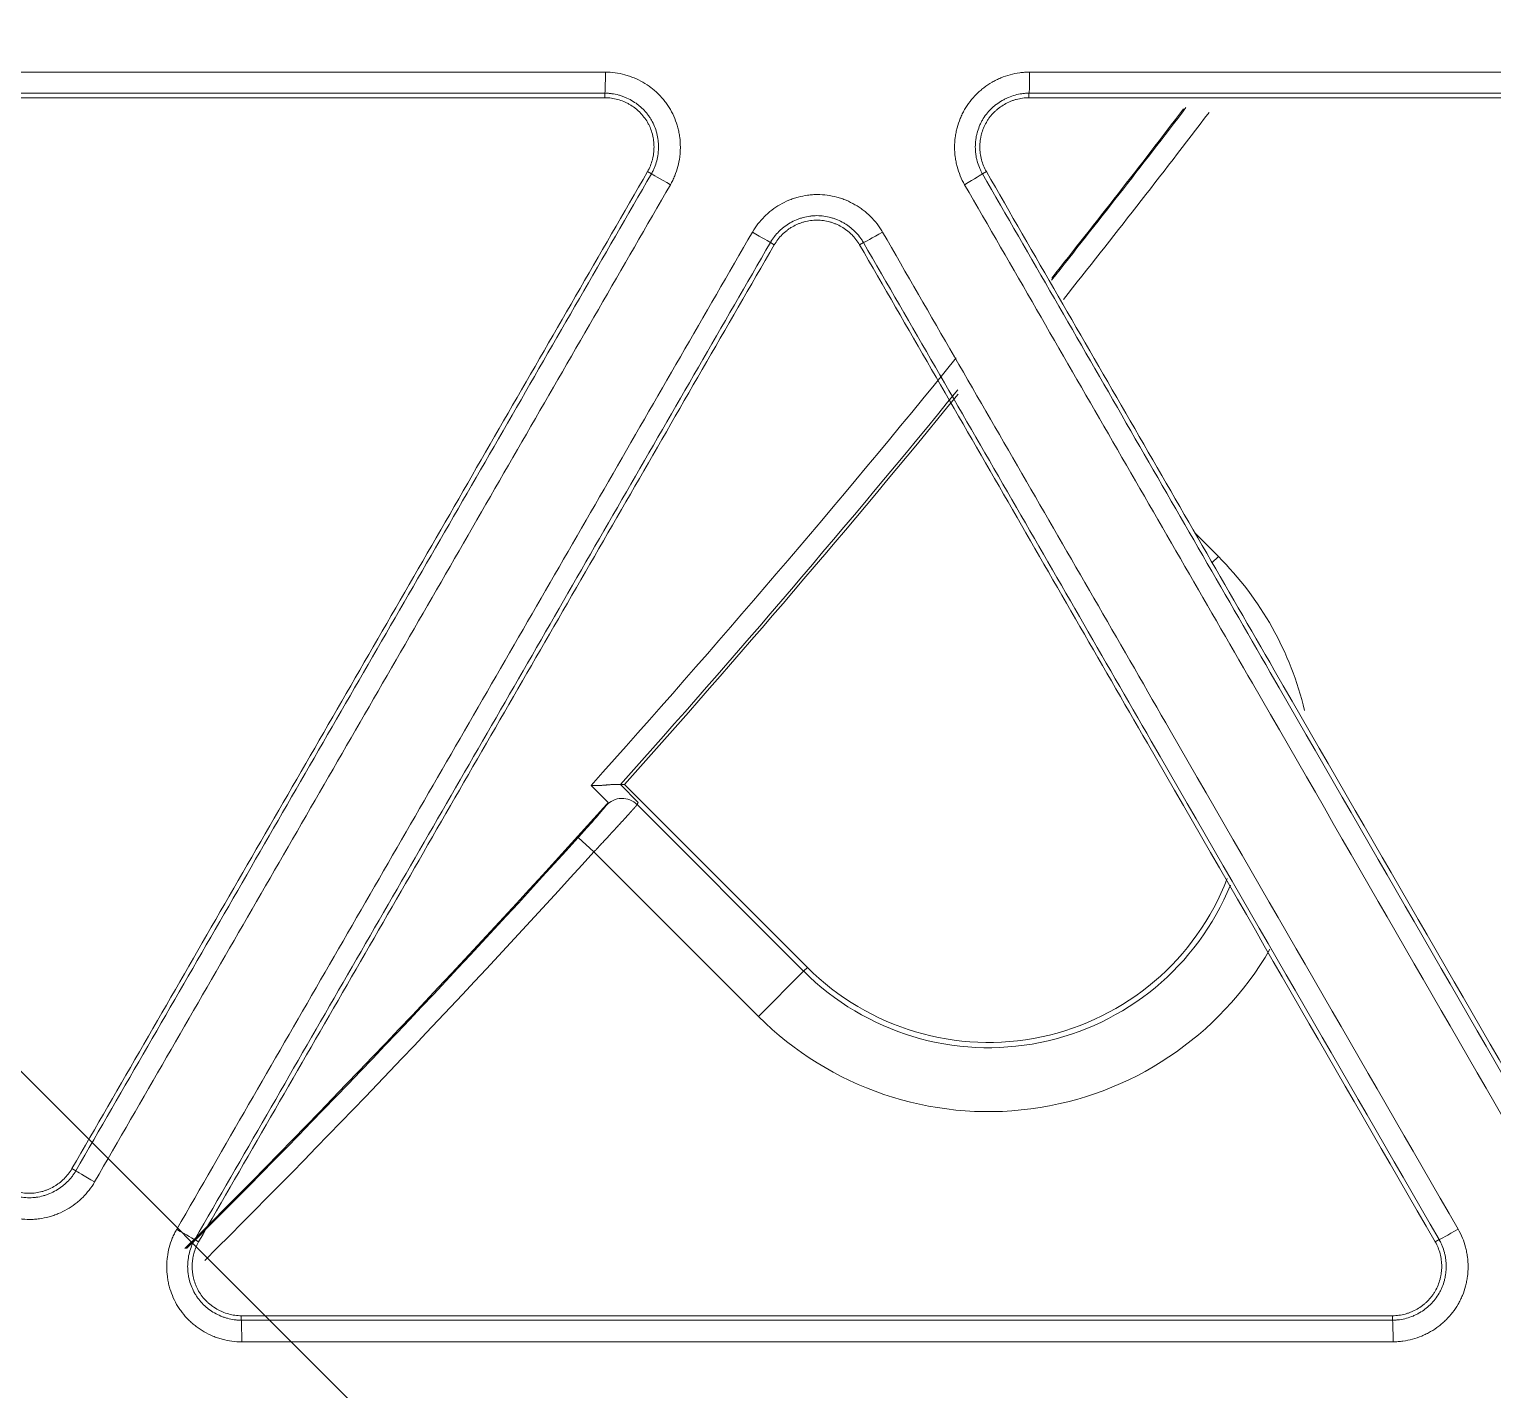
# Model space of a CAD drawing. Header units: inches. Extents: x 405346 to 489838, y -25612 to 14934.
# Drawn here: x 467419.25 to 467451.76, y 4139.56 to 4169.78 of the extents above; entities that cross this region are included whole.
import ezdxf

# ---------------------------------------------------------------- set-up
doc = ezdxf.new("R2010")
doc.units = ezdxf.units.IN
doc.header["$LTSCALE"] = 200
doc.header["$MEASUREMENT"] = 0
doc.linetypes.add('DH-HID2', pattern=[1.2, 0.8, -0.4])
doc.layers.add('FU-FURM', color=251, linetype='DH-HID2')
doc.layers.add('SS-EQ', color=2, linetype='Continuous', lineweight=20)

# ---------------------------------------------------------------- blocks, each defined once
blk = doc.blocks.new('FLLLL')
at = {"layer": 'FU-FURM'}
blk.add_arc((467631.305, 3335.773), 213.601, 91.35671, 179.233, dxfattribs=at)
blk = doc.blocks.new('4way무풍')
at = {"layer": 'SS-EQ'}
for p, q in [((339.635, -339.635), (-339.635, 339.635)), ((187.771, -153.166), (187.771, -153.066)), ((197.193, -153.066), (197.193, -153.166)), ((188.805, -154.857), (188.719, -154.808)), ((196.246, -154.808), (196.159, -154.858)), ((191.535, -156.433), (191.448, -156.383)), ((193.516, -156.384), (193.43, -156.433)), ((201.4, -163.358), (200.884, -162.842)), ((201.4, -163.358), (201.258, -163.499)), ((187.464, -168.442), (187.848, -168.826)), ((188.51, -168.819), (188.115, -168.424)), ((192.271, -172.487), (188.206, -168.422)), ((192.187, -172.57), (188.487, -168.87)), ((187.178, -169.601), (187.529, -169.919)), ((187.529, -169.919), (191.184, -173.574)), ((191.184, -173.574), (192.187, -172.57)), ((192.271, -172.487), (192.187, -172.57)), ((175.932, -176.956), (176.018, -177.006)), ((178.66, -178.532), (178.747, -178.582)), ((206.217, -178.582), (206.304, -178.532)), ((179.695, -180.223), (179.695, -180.323)), ((205.27, -180.323), (205.27, -180.223))]:
    blk.add_line(p, q, dxfattribs=at)
for centre, radius, start, end in [((0, 0), 252.587, 321.50602, 322.60822), ((0, 0), 252.562, 321.5147, 322.59529), ((0, 0), 253.06, 321.46768, 322.66004), ((0, 0), 252.022, 318.05939, 320.8989), ((0, 0), 252.496, 318.16119, 320.77988), ((0, 0), 252.562, 318.17533, 320.76334), ((196.292, -168.466), 7.224, 13.5253, 45), ((0, 0), 252.562, 314.95363, 318.0416), ((0, 0), 252.587, 314.95899, 317.82043), ((0, 0), 253.06, 314.98219, 317.82043), ((196.292, -168.466), 5.804, 225, 337.8319), ((196.292, -168.466), 5.686, 225, 338.9175), ((196.292, -168.466), 7.224, 225, 329.9456)]:
    blk.add_arc(centre, radius, start, end, dxfattribs=at)
for centre, major_axis, ratio, start_param, end_param in [((187.771, -152.593), (0, 0.474), 0.025929, 3.176511, 4.701904), ((197.193, -152.593), (0, -0.474), 0.028425, 0.034921, 1.561433), ((189.215, -155.094), (-0.41, 0.237), 0.003631, 4.684625, 6.248278), ((195.748, -155.094), (0.41, 0.237), 0.022338, 4.731535, 6.24827), ((191.037, -156.146), (0.41, -0.237), 0.004004, 0.034907, 1.542767), ((193.926, -156.146), (-0.41, -0.237), 0.02231, 0.034915, 1.589248), ((188.153, -169.205), (-0.433, 0.192), 0.998425, 4.344057, 5.966832), ((176.428, -177.243), (-0.41, 0.237), 0.006959, 0.034907, 1.595628), ((178.25, -178.295), (-0.41, 0.237), 0.006777, 1.59582, 3.106685), ((206.713, -178.295), (-0.41, -0.237), 0.024348, 0.034917, 1.587347), ((179.695, -180.796), (0, -0.474), 0.018198, 1.552058, 3.106487), ((205.269, -180.796), (0, -0.474), 0.025404, 1.556945, 3.106526)]:
    blk.add_ellipse(centre, major_axis=major_axis, ratio=ratio, start_param=start_param, end_param=end_param, dxfattribs=at)
for points, knots in [([(346.359, 0), (346.359, -27.812), (346.359, -55.624), (346.359, -97.341), (346.359, -111.247), (346.359, -139.059), (346.359, -152.965), (346.359, -180.777), (346.359, -194.683), (346.359, -222.494), (346.359, -236.4), (346.359, -257.259), (346.358, -264.212), (346.359, -272.903), (346.359, -274.641), (346.359, -277.249), (346.359, -278.118), (346.358, -279.856), (346.358, -280.725), (346.358, -282.029), (346.358, -282.463), (346.358, -283.333), (346.359, -283.767), (346.359, -284.419), (346.359, -284.636), (346.359, -285.071), (346.358, -285.288), (346.355, -285.723), (346.353, -285.94), (346.346, -286.374), (346.341, -286.592), (346.322, -287.243), (346.305, -287.678), (346.262, -288.546), (346.236, -288.98), (346.174, -289.849), (346.138, -290.283), (346.078, -290.934), (346.057, -291.151), (346.012, -291.585), (345.894, -292.666), (345.748, -293.741), (345.479, -295.45), (345.327, -296.299), (344.817, -298.834), (344.407, -300.505), (343.687, -302.982), (343.172, -304.624), (342.294, -307.059), (341.638, -308.663), (341.119, -309.858), (340.941, -310.256), (340.714, -310.751), (340.668, -310.85), (340.576, -311.047), (340.437, -311.343), (339.919, -312.422), (339.029, -314.158), (338.177, -315.66), (336.854, -317.881), (335.912, -319.32), (334.41, -321.418), (333.379, -322.796), (331.741, -324.801), (330.589, -326.095), (329.702, -327.051), (329.403, -327.366), (329.024, -327.758), (328.947, -327.836), (328.795, -327.992), (328.566, -328.224), (327.719, -329.07), (326.303, -330.412), (324.35, -332.111), (322.332, -333.722), (320.944, -334.738), (319.535, -335.724), (318.819, -336.202), (317.367, -337.13), (315.893, -338.028), (314.376, -338.866), (313.222, -339.473), (312.835, -339.671), (312.249, -339.963), (312.054, -340.059), (311.662, -340.249), (309.896, -341.094), (308.103, -341.848), (305.68, -342.75), (304.055, -343.316), (302.408, -343.813), (299.923, -344.506), (298.245, -344.898), (295.697, -345.382), (294.842, -345.525), (293.766, -345.682), (293.551, -345.712), (293.12, -345.771), (292.903, -345.799), (292.254, -345.88), (291.821, -345.929), (290.523, -346.062), (289.657, -346.132), (288.357, -346.21), (287.924, -346.232), (287.057, -346.265), (286.624, -346.277), (285.974, -346.288), (285.757, -346.291), (285.323, -346.293), (285.107, -346.294), (284.673, -346.294), (284.456, -346.294), (284.023, -346.294), (283.806, -346.293), (283.156, -346.293), (282.722, -346.293), (281.855, -346.293), (281.421, -346.293), (280.121, -346.293), (279.253, -346.294), (277.519, -346.294), (276.652, -346.294), (274.051, -346.294), (272.316, -346.294), (267.113, -346.294), (263.645, -346.293), (256.708, -346.293), (253.239, -346.294), (242.833, -346.294), (235.896, -346.294), (222.022, -346.294), (215.084, -346.294), (194.273, -346.294), (180.399, -346.294), (152.65, -346.294), (138.775, -346.294), (111.027, -346.294), (97.152, -346.294), (69.404, -346.294), (55.529, -346.294), (34.718, -346.294), (27.78, -346.294), (13.906, -346.294), (6.969, -346.294), (0.032, -346.294)], [0, 0, 0, 0, 0.125, 0.125, 0.1875, 0.1875, 0.25, 0.25, 0.3125, 0.3125, 0.375, 0.375, 0.40625, 0.40625, 0.414063, 0.414063, 0.417969, 0.417969, 0.421875, 0.421875, 0.423828, 0.423828, 0.425781, 0.425781, 0.426758, 0.426758, 0.427734, 0.427734, 0.428711, 0.428711, 0.429688, 0.429688, 0.431641, 0.431641, 0.433594, 0.433594, 0.435547, 0.435547, 0.436523, 0.436523, 0.4375, 0.441406, 0.441406, 0.445313, 0.445313, 0.453125, 0.453125, 0.457031, 0.460938, 0.464844, 0.464844, 0.466797, 0.466797, 0.467285, 0.467285, 0.467773, 0.46875, 0.472656, 0.476563, 0.476563, 0.484375, 0.484375, 0.488281, 0.492188, 0.496094, 0.496094, 0.498047, 0.498047, 0.498535, 0.498535, 0.499023, 0.5, 0.503906, 0.507813, 0.511719, 0.515625, 0.515625, 0.519531, 0.519531, 0.523438, 0.527344, 0.527344, 0.529297, 0.529297, 0.530273, 0.530273, 0.53125, 0.539063, 0.539063, 0.542969, 0.546875, 0.546875, 0.554688, 0.554688, 0.558594, 0.558594, 0.55957, 0.55957, 0.560547, 0.560547, 0.5625, 0.5625, 0.566406, 0.566406, 0.568359, 0.568359, 0.570313, 0.570313, 0.571289, 0.571289, 0.572266, 0.572266, 0.573242, 0.573242, 0.574219, 0.574219, 0.576172, 0.576172, 0.578125, 0.578125, 0.582031, 0.582031, 0.585938, 0.585938, 0.59375, 0.59375, 0.609375, 0.609375, 0.625, 0.625, 0.65625, 0.65625, 0.6875, 0.6875, 0.75, 0.75, 0.8125, 0.8125, 0.875, 0.875, 0.9375, 0.9375, 0.96875, 0.96875, 1, 1, 1, 1]), ([(0.032, -345.099), (6.961, -345.099), (13.891, -345.099), (27.75, -345.099), (34.679, -345.099), (55.467, -345.099), (69.326, -345.098), (97.044, -345.098), (110.903, -345.097), (138.621, -345.096), (152.48, -345.096), (180.197, -345.094), (194.056, -345.092), (214.845, -345.09), (221.774, -345.089), (235.633, -345.086), (242.562, -345.085), (256.421, -345.082), (263.351, -345.081), (272.013, -345.079), (273.745, -345.079), (276.343, -345.079), (277.21, -345.078), (278.942, -345.078), (279.808, -345.077), (281.107, -345.076), (281.541, -345.076), (282.407, -345.076), (282.84, -345.076), (283.706, -345.076), (284.139, -345.076), (284.789, -345.074), (285.005, -345.074), (285.438, -345.071), (285.655, -345.069), (286.304, -345.06), (286.737, -345.049), (287.602, -345.017), (288.034, -344.997), (289.33, -344.922), (290.194, -344.853), (291.488, -344.722), (291.92, -344.673), (292.566, -344.593), (292.782, -344.566), (293.212, -344.508), (294.286, -344.358), (295.351, -344.18), (297.891, -343.699), (299.563, -343.307), (302.039, -342.615), (303.679, -342.118), (305.297, -341.551), (307.709, -340.648), (309.296, -339.976), (311.056, -339.138), (311.349, -338.996), (311.641, -338.853), (311.836, -338.756), (311.933, -338.707), (312.418, -338.464), (312.803, -338.265), (313.951, -337.656), (314.704, -337.236), (316.19, -336.364), (316.921, -335.913), (318.363, -334.982), (319.073, -334.502), (320.472, -333.511), (321.849, -332.491), (323.849, -330.872), (325.784, -329.163), (327.03, -327.964), (327.795, -327.195), (327.947, -327.041), (328.25, -326.729), (328.401, -326.573), (328.849, -326.102), (329.145, -325.785), (330.019, -324.826), (331.153, -323.527), (332.763, -321.515), (333.776, -320.132), (334.759, -318.728), (335.235, -318.016), (336.157, -316.57), (336.603, -315.837), (337.465, -314.35), (338.296, -312.842), (339.065, -311.291), (339.481, -310.406), (339.527, -310.308), (339.618, -310.111), (339.754, -309.815), (340.065, -309.123), (340.322, -308.527), (340.821, -307.331), (341.451, -305.727), (342.288, -303.291), (342.776, -301.648), (343.454, -299.169), (343.836, -297.496), (344.302, -294.959), (344.439, -294.108), (344.619, -292.825), (344.702, -292.181), (344.786, -291.427), (344.82, -291.104), (344.842, -290.888), (344.853, -290.779), (344.946, -289.807), (345.01, -288.942), (345.078, -287.644), (345.096, -287.212), (345.116, -286.563), (345.122, -286.347), (345.13, -285.914), (345.133, -285.698), (345.138, -285.266), (345.139, -285.049), (345.14, -284.617), (345.14, -284.4), (345.141, -283.752), (345.141, -283.319), (345.141, -282.67), (345.141, -282.454), (345.141, -282.021), (345.141, -281.805), (345.142, -281.156), (345.142, -280.724), (345.143, -279.426), (345.143, -278.561), (345.144, -276.831), (345.144, -275.966), (345.145, -273.37), (345.145, -271.64), (345.146, -262.989), (345.148, -256.069), (345.152, -235.306), (345.154, -221.465), (345.157, -193.782), (345.159, -179.94), (345.161, -152.257), (345.161, -138.416), (345.162, -110.732), (345.163, -69.208), (345.164, -27.683), (345.164, 0)], [0, 0, 0, 0, 0.03125, 0.03125, 0.0625, 0.0625, 0.125, 0.125, 0.1875, 0.1875, 0.25, 0.25, 0.3125, 0.3125, 0.34375, 0.34375, 0.375, 0.375, 0.40625, 0.40625, 0.414063, 0.414063, 0.417969, 0.417969, 0.421875, 0.421875, 0.423828, 0.423828, 0.425781, 0.425781, 0.427734, 0.427734, 0.428711, 0.428711, 0.429688, 0.429688, 0.431641, 0.431641, 0.433594, 0.433594, 0.4375, 0.4375, 0.439453, 0.439453, 0.44043, 0.44043, 0.441406, 0.445313, 0.445313, 0.453125, 0.453125, 0.457031, 0.460938, 0.460938, 0.46875, 0.46875, 0.469727, 0.470215, 0.470215, 0.470703, 0.470703, 0.472656, 0.472656, 0.476563, 0.476563, 0.480469, 0.480469, 0.484375, 0.484375, 0.488281, 0.492188, 0.496094, 0.5, 0.5, 0.500977, 0.500977, 0.501953, 0.501953, 0.503906, 0.503906, 0.507813, 0.511719, 0.515625, 0.515625, 0.519531, 0.519531, 0.523438, 0.523438, 0.527344, 0.53125, 0.53125, 0.531738, 0.531738, 0.532227, 0.533203, 0.535156, 0.535156, 0.539063, 0.542969, 0.546875, 0.546875, 0.554688, 0.554688, 0.558594, 0.558594, 0.560547, 0.561523, 0.562012, 0.562012, 0.5625, 0.5625, 0.566406, 0.566406, 0.568359, 0.568359, 0.569336, 0.569336, 0.570313, 0.570313, 0.571289, 0.571289, 0.572266, 0.572266, 0.574219, 0.574219, 0.575195, 0.575195, 0.576172, 0.576172, 0.578125, 0.578125, 0.582031, 0.582031, 0.585938, 0.585938, 0.59375, 0.59375, 0.625, 0.625, 0.6875, 0.6875, 0.75, 0.75, 0.8125, 0.8125, 0.875, 1, 1, 1, 1]), ([(162.205, -152.6), (166.468, -152.599), (170.732, -152.599), (177.126, -152.599), (179.258, -152.598), (182.455, -152.598), (183.52, -152.598), (185.652, -152.598), (186.717, -152.598), (187.783, -152.598)], [0, 0, 0, 0, 0.5, 0.5, 0.75, 0.75, 0.875, 0.875, 1, 1, 1, 1]), ([(187.783, -152.598), (187.856, -152.598), (187.929, -152.603), (188.073, -152.622), (188.143, -152.636), (188.249, -152.665), (188.283, -152.676), (188.335, -152.693), (188.353, -152.7), (188.387, -152.713), (188.404, -152.719), (188.488, -152.754), (188.618, -152.819), (188.739, -152.899), (188.811, -152.955), (188.826, -152.966), (188.854, -152.989), (188.896, -153.024), (188.936, -153.061), (189.013, -153.138), (189.061, -153.192), (189.128, -153.278), (189.149, -153.308), (189.19, -153.368), (189.209, -153.399), (189.264, -153.494), (189.328, -153.625), (189.374, -153.762), (189.397, -153.85), (189.401, -153.868), (189.41, -153.904), (189.413, -153.922), (189.424, -153.975), (189.43, -154.011), (189.444, -154.119), (189.448, -154.192), (189.448, -154.301), (189.447, -154.355), (189.442, -154.41), (189.439, -154.446), (189.437, -154.464), (189.425, -154.555), (189.397, -154.698), (189.352, -154.835), (189.31, -154.936), (189.295, -154.969), (189.263, -155.035), (189.246, -155.068), (189.227, -155.099)], [0, 0, 0, 0, 0.0625, 0.0625, 0.125, 0.125, 0.15625, 0.15625, 0.171875, 0.171875, 0.1875, 0.1875, 0.25, 0.3125, 0.3125, 0.328125, 0.328125, 0.34375, 0.375, 0.375, 0.4375, 0.4375, 0.46875, 0.46875, 0.5, 0.5, 0.5625, 0.625, 0.625, 0.640625, 0.640625, 0.65625, 0.65625, 0.6875, 0.6875, 0.75, 0.75, 0.78125, 0.796875, 0.796875, 0.8125, 0.8125, 0.875, 0.9375, 0.9375, 0.96875, 0.96875, 1, 1, 1, 1]), ([(195.762, -155.099), (195.725, -155.035), (195.693, -154.97), (195.638, -154.836), (195.615, -154.767), (195.587, -154.662), (195.579, -154.627), (195.568, -154.573), (195.565, -154.555), (195.559, -154.518), (195.557, -154.5), (195.545, -154.41), (195.536, -154.265), (195.545, -154.12), (195.557, -154.03), (195.559, -154.012), (195.565, -153.975), (195.568, -153.957), (195.579, -153.904), (195.587, -153.868), (195.615, -153.763), (195.638, -153.695), (195.679, -153.594), (195.694, -153.561), (195.726, -153.495), (195.743, -153.463), (195.798, -153.368), (195.879, -153.248), (195.975, -153.139), (196.04, -153.075), (196.053, -153.062), (196.08, -153.037), (196.093, -153.025), (196.135, -152.989), (196.163, -152.966), (196.25, -152.9), (196.31, -152.86), (196.404, -152.805), (196.452, -152.779), (196.502, -152.756), (196.535, -152.741), (196.552, -152.733), (196.636, -152.698), (196.773, -152.651), (196.915, -152.622), (197.023, -152.607), (197.06, -152.603), (197.133, -152.598), (197.169, -152.597), (197.206, -152.597)], [0, 0, 0, 0, 0.0625, 0.0625, 0.125, 0.125, 0.15625, 0.15625, 0.171875, 0.171875, 0.1875, 0.1875, 0.25, 0.3125, 0.3125, 0.328125, 0.328125, 0.34375, 0.34375, 0.375, 0.375, 0.4375, 0.4375, 0.46875, 0.46875, 0.5, 0.5, 0.5625, 0.625, 0.625, 0.640625, 0.640625, 0.65625, 0.65625, 0.6875, 0.6875, 0.75, 0.75, 0.78125, 0.796875, 0.796875, 0.8125, 0.8125, 0.875, 0.9375, 0.9375, 0.96875, 0.96875, 1, 1, 1, 1]), ([(197.206, -152.597), (201.47, -152.597), (205.733, -152.597), (214.259, -152.596), (218.522, -152.596), (222.784, -152.596)], [0, 0, 0, 0, 0.5, 0.5, 1, 1, 1, 1]), ([(187.771, -153.066), (183.509, -153.066), (179.247, -153.066), (170.722, -153.066), (166.459, -153.066), (162.196, -153.066)], [0, 0, 0, 0, 0.5, 0.5, 1, 1, 1, 1]), ([(188.805, -154.857), (188.807, -154.855), (188.808, -154.852), (188.812, -154.846), (188.816, -154.837), (188.821, -154.829), (188.83, -154.811), (188.836, -154.8), (188.854, -154.764), (188.864, -154.74), (188.894, -154.668), (188.926, -154.57), (188.946, -154.468), (188.954, -154.403), (188.956, -154.39), (188.958, -154.364), (188.959, -154.351), (188.962, -154.311), (188.962, -154.285), (188.962, -154.208), (188.959, -154.156), (188.949, -154.079), (188.945, -154.053), (188.935, -154.001), (188.929, -153.976), (188.909, -153.9), (188.893, -153.851), (188.854, -153.755), (188.831, -153.708), (188.792, -153.64), (188.778, -153.618), (188.749, -153.575), (188.733, -153.554), (188.686, -153.492), (188.651, -153.453), (188.596, -153.399), (188.567, -153.372), (188.537, -153.347), (188.517, -153.331), (188.507, -153.322), (188.455, -153.283), (188.368, -153.225), (188.275, -153.179), (188.203, -153.149), (188.179, -153.14), (188.129, -153.123), (188.104, -153.115), (188.029, -153.094), (187.978, -153.084), (187.901, -153.073), (187.863, -153.069), (187.817, -153.067), (187.794, -153.066), (187.784, -153.066), (187.778, -153.066), (187.774, -153.066), (187.771, -153.066)], [0, 0, 0, 0, 0.003906, 0.003906, 0.007813, 0.015625, 0.015625, 0.03125, 0.03125, 0.0625, 0.0625, 0.125, 0.1875, 0.1875, 0.203125, 0.203125, 0.21875, 0.21875, 0.25, 0.25, 0.3125, 0.3125, 0.34375, 0.34375, 0.375, 0.375, 0.4375, 0.4375, 0.5, 0.5, 0.53125, 0.53125, 0.5625, 0.5625, 0.625, 0.625, 0.65625, 0.671875, 0.671875, 0.6875, 0.6875, 0.75, 0.8125, 0.8125, 0.84375, 0.84375, 0.875, 0.875, 0.9375, 0.9375, 0.96875, 0.984375, 0.992187, 0.996094, 0.996094, 1, 1, 1, 1]), ([(197.193, -153.066), (197.19, -153.066), (197.187, -153.066), (197.18, -153.066), (197.17, -153.066), (197.16, -153.067), (197.141, -153.067), (197.128, -153.068), (197.088, -153.071), (197.062, -153.073), (196.985, -153.084), (196.883, -153.105), (196.785, -153.139), (196.725, -153.164), (196.713, -153.169), (196.689, -153.18), (196.654, -153.197), (196.619, -153.216), (196.552, -153.255), (196.509, -153.283), (196.446, -153.331), (196.426, -153.347), (196.387, -153.381), (196.367, -153.399), (196.312, -153.454), (196.243, -153.532), (196.185, -153.618), (196.145, -153.686), (196.133, -153.709), (196.11, -153.756), (196.099, -153.78), (196.07, -153.852), (196.054, -153.901), (196.034, -153.977), (196.025, -154.015), (196.018, -154.053), (196.014, -154.079), (196.012, -154.092), (196.004, -154.157), (195.998, -154.261), (196.004, -154.364), (196.014, -154.442), (196.018, -154.468), (196.028, -154.52), (196.034, -154.545), (196.054, -154.62), (196.07, -154.67), (196.1, -154.742), (196.116, -154.777), (196.136, -154.818), (196.147, -154.838), (196.152, -154.846), (196.155, -154.852), (196.157, -154.855), (196.159, -154.858)], [0, 0, 0, 0, 0.003906, 0.003906, 0.007812, 0.015625, 0.015625, 0.03125, 0.03125, 0.0625, 0.0625, 0.125, 0.1875, 0.1875, 0.203125, 0.203125, 0.21875, 0.25, 0.25, 0.3125, 0.3125, 0.34375, 0.34375, 0.375, 0.375, 0.4375, 0.5, 0.5, 0.53125, 0.53125, 0.5625, 0.5625, 0.625, 0.625, 0.65625, 0.671875, 0.671875, 0.6875, 0.6875, 0.75, 0.8125, 0.8125, 0.84375, 0.84375, 0.875, 0.875, 0.9375, 0.9375, 0.96875, 0.984375, 0.992188, 0.996094, 0.996094, 1, 1, 1, 1]), ([(222.768, -153.066), (218.506, -153.066), (214.244, -153.066), (205.719, -153.066), (201.456, -153.066), (197.193, -153.066)], [0, 0, 0, 0, 0.5, 0.5, 1, 1, 1, 1]), ([(187.771, -153.166), (185.64, -153.166), (183.509, -153.166), (179.247, -153.166), (177.116, -153.166), (170.722, -153.166), (166.459, -153.166), (162.197, -153.166)], [0, 0, 0, 0, 0.25, 0.25, 0.5, 0.5, 1, 1, 1, 1]), ([(187.771, -153.166), (187.819, -153.166), (187.868, -153.17), (187.962, -153.183), (188.055, -153.202), (188.145, -153.233), (188.212, -153.261), (188.233, -153.271), (188.276, -153.292), (188.297, -153.303), (188.359, -153.339), (188.399, -153.365), (188.455, -153.408), (188.474, -153.423), (188.51, -153.455), (188.528, -153.471), (188.579, -153.522), (188.642, -153.593), (188.695, -153.672), (188.731, -153.734), (188.742, -153.755), (188.763, -153.798), (188.773, -153.82), (188.8, -153.886), (188.815, -153.931), (188.833, -154), (188.841, -154.035), (188.847, -154.07), (188.851, -154.094), (188.853, -154.106), (188.86, -154.166), (188.866, -154.261), (188.86, -154.356), (188.851, -154.427), (188.847, -154.45), (188.838, -154.498), (188.833, -154.521), (188.815, -154.59), (188.8, -154.635), (188.764, -154.723), (188.743, -154.766), (188.719, -154.808)], [0, 0, 0, 0, 0.0625, 0.0625, 0.125, 0.1875, 0.1875, 0.21875, 0.21875, 0.25, 0.25, 0.3125, 0.3125, 0.34375, 0.34375, 0.375, 0.375, 0.4375, 0.5, 0.5, 0.53125, 0.53125, 0.5625, 0.5625, 0.625, 0.625, 0.65625, 0.671875, 0.671875, 0.6875, 0.6875, 0.75, 0.8125, 0.8125, 0.84375, 0.84375, 0.875, 0.875, 0.9375, 0.9375, 1, 1, 1, 1]), ([(196.246, -154.808), (196.221, -154.766), (196.2, -154.723), (196.164, -154.634), (196.134, -154.544), (196.116, -154.451), (196.107, -154.379), (196.105, -154.355), (196.102, -154.308), (196.101, -154.284), (196.101, -154.212), (196.104, -154.165), (196.113, -154.094), (196.117, -154.071), (196.126, -154.023), (196.131, -154), (196.15, -153.931), (196.18, -153.84), (196.222, -153.755), (196.258, -153.693), (196.27, -153.672), (196.297, -153.632), (196.311, -153.613), (196.355, -153.557), (196.386, -153.521), (196.437, -153.471), (196.463, -153.447), (196.491, -153.424), (196.509, -153.409), (196.519, -153.401), (196.567, -153.365), (196.646, -153.312), (196.731, -153.27), (196.797, -153.242), (196.82, -153.234), (196.865, -153.218), (196.888, -153.211), (196.957, -153.192), (197.003, -153.182), (197.098, -153.17), (197.145, -153.166), (197.193, -153.166)], [0, 0, 0, 0, 0.0625, 0.0625, 0.125, 0.1875, 0.1875, 0.21875, 0.21875, 0.25, 0.25, 0.3125, 0.3125, 0.34375, 0.34375, 0.375, 0.375, 0.4375, 0.5, 0.5, 0.53125, 0.53125, 0.5625, 0.5625, 0.625, 0.625, 0.65625, 0.671875, 0.671875, 0.6875, 0.6875, 0.75, 0.8125, 0.8125, 0.84375, 0.84375, 0.875, 0.875, 0.9375, 0.9375, 1, 1, 1, 1]), ([(222.768, -153.166), (218.506, -153.166), (214.244, -153.166), (205.719, -153.166), (201.456, -153.166), (197.193, -153.166)], [0, 0, 0, 0, 0.5, 0.5, 1, 1, 1, 1]), ([(175.932, -176.956), (176.997, -175.111), (178.063, -173.265), (180.194, -169.573), (181.26, -167.728), (183.391, -164.036), (184.457, -162.191), (186.588, -158.499), (187.653, -156.654), (188.719, -154.808)], [0, 0, 0, 0, 0.25, 0.25, 0.5, 0.5, 0.75, 0.75, 1, 1, 1, 1]), ([(176.018, -177.006), (177.083, -175.16), (178.149, -173.315), (180.28, -169.623), (181.346, -167.777), (183.477, -164.086), (184.543, -162.24), (186.674, -158.549), (187.739, -156.703), (188.805, -154.857)], [0, 0, 0, 0, 0.25, 0.25, 0.5, 0.5, 0.75, 0.75, 1, 1, 1, 1]), ([(196.159, -154.858), (197.224, -156.704), (198.29, -158.549), (200.421, -162.241), (201.487, -164.087), (204.684, -169.624), (206.815, -173.315), (208.946, -177.006)], [0, 0, 0, 0, 0.25, 0.25, 0.5, 0.5, 1, 1, 1, 1]), ([(196.246, -154.808), (197.311, -156.654), (198.377, -158.499), (200.508, -162.191), (201.574, -164.036), (204.771, -169.574), (206.902, -173.265), (209.033, -176.956)], [0, 0, 0, 0, 0.25, 0.25, 0.5, 0.5, 1, 1, 1, 1]), ([(189.227, -155.099), (188.161, -156.945), (187.095, -158.791), (184.964, -162.483), (183.898, -164.329), (181.766, -168.021), (180.7, -169.867), (178.568, -173.559), (177.502, -175.405), (176.436, -177.251)], [0, 0, 0, 0, 0.25, 0.25, 0.5, 0.5, 0.75, 0.75, 1, 1, 1, 1]), ([(191.05, -156.151), (191.087, -156.088), (191.127, -156.027), (191.216, -155.913), (191.264, -155.859), (191.341, -155.782), (191.368, -155.757), (191.409, -155.721), (191.423, -155.709), (191.452, -155.686), (191.466, -155.675), (191.538, -155.619), (191.659, -155.539), (191.789, -155.474), (191.874, -155.439), (191.891, -155.432), (191.925, -155.419), (191.942, -155.413), (191.994, -155.396), (192.029, -155.385), (192.133, -155.356), (192.204, -155.342), (192.312, -155.327), (192.348, -155.324), (192.421, -155.319), (192.458, -155.317), (192.567, -155.317), (192.712, -155.327), (192.854, -155.356), (192.942, -155.38), (192.96, -155.385), (192.995, -155.396), (193.012, -155.401), (193.064, -155.419), (193.098, -155.432), (193.199, -155.474), (193.263, -155.506), (193.358, -155.561), (193.404, -155.589), (193.449, -155.62), (193.479, -155.642), (193.494, -155.653), (193.566, -155.708), (193.676, -155.803), (193.772, -155.912), (193.839, -155.998), (193.86, -156.027), (193.901, -156.088), (193.921, -156.119), (193.939, -156.151)], [0, 0, 0, 0, 0.0625, 0.0625, 0.125, 0.125, 0.15625, 0.15625, 0.171875, 0.171875, 0.1875, 0.1875, 0.25, 0.3125, 0.3125, 0.328125, 0.328125, 0.34375, 0.34375, 0.375, 0.375, 0.4375, 0.4375, 0.46875, 0.46875, 0.5, 0.5, 0.5625, 0.625, 0.625, 0.640625, 0.640625, 0.65625, 0.65625, 0.6875, 0.6875, 0.75, 0.75, 0.78125, 0.796875, 0.796875, 0.8125, 0.8125, 0.875, 0.9375, 0.9375, 0.96875, 0.96875, 1, 1, 1, 1]), ([(208.549, -177.248), (206.418, -173.557), (204.287, -169.865), (201.623, -165.251), (201.09, -164.328), (200.024, -162.482), (199.491, -161.559), (197.893, -158.791), (196.827, -156.945), (195.762, -155.099)], [0, 0, 0, 0, 0.5, 0.5, 0.625, 0.625, 0.75, 0.75, 1, 1, 1, 1]), ([(193.516, -156.384), (193.515, -156.381), (193.513, -156.378), (193.51, -156.372), (193.504, -156.364), (193.499, -156.355), (193.489, -156.339), (193.482, -156.328), (193.46, -156.295), (193.444, -156.274), (193.397, -156.212), (193.328, -156.135), (193.249, -156.067), (193.197, -156.027), (193.187, -156.019), (193.165, -156.004), (193.133, -155.982), (193.1, -155.961), (193.032, -155.922), (192.986, -155.899), (192.914, -155.869), (192.89, -155.86), (192.84, -155.843), (192.815, -155.835), (192.74, -155.814), (192.689, -155.804), (192.586, -155.79), (192.534, -155.786), (192.456, -155.786), (192.43, -155.787), (192.377, -155.791), (192.352, -155.793), (192.274, -155.804), (192.224, -155.814), (192.149, -155.835), (192.111, -155.846), (192.075, -155.86), (192.05, -155.869), (192.038, -155.874), (191.977, -155.899), (191.884, -155.945), (191.798, -156.003), (191.736, -156.05), (191.715, -156.067), (191.676, -156.101), (191.656, -156.119), (191.601, -156.174), (191.567, -156.212), (191.519, -156.274), (191.496, -156.305), (191.471, -156.344), (191.459, -156.363), (191.454, -156.372), (191.451, -156.377), (191.449, -156.38), (191.448, -156.383)], [0, 0, 0, 0, 0.003906, 0.003906, 0.007813, 0.015625, 0.015625, 0.03125, 0.03125, 0.0625, 0.0625, 0.125, 0.1875, 0.1875, 0.203125, 0.203125, 0.21875, 0.25, 0.25, 0.3125, 0.3125, 0.34375, 0.34375, 0.375, 0.375, 0.4375, 0.4375, 0.5, 0.5, 0.53125, 0.53125, 0.5625, 0.5625, 0.625, 0.625, 0.65625, 0.671875, 0.671875, 0.6875, 0.6875, 0.75, 0.8125, 0.8125, 0.84375, 0.84375, 0.875, 0.875, 0.9375, 0.9375, 0.96875, 0.984375, 0.992188, 0.996094, 0.996094, 1, 1, 1, 1]), ([(191.535, -156.433), (191.559, -156.392), (191.586, -156.352), (191.644, -156.276), (191.707, -156.205), (191.779, -156.143), (191.827, -156.106), (191.837, -156.099), (191.856, -156.085), (191.886, -156.065), (191.916, -156.046), (191.978, -156.01), (192.021, -155.989), (192.087, -155.962), (192.109, -155.953), (192.154, -155.938), (192.177, -155.931), (192.246, -155.912), (192.34, -155.893), (192.435, -155.886), (192.506, -155.886), (192.531, -155.887), (192.578, -155.89), (192.602, -155.893), (192.673, -155.903), (192.719, -155.912), (192.788, -155.931), (192.822, -155.941), (192.856, -155.954), (192.878, -155.962), (192.889, -155.967), (192.945, -155.99), (193.03, -156.032), (193.109, -156.085), (193.166, -156.128), (193.185, -156.144), (193.221, -156.175), (193.239, -156.191), (193.29, -156.242), (193.321, -156.277), (193.379, -156.352), (193.406, -156.392), (193.43, -156.433)], [0, 0, 0, 0, 0.0625, 0.0625, 0.125, 0.1875, 0.1875, 0.203125, 0.203125, 0.21875, 0.25, 0.25, 0.3125, 0.3125, 0.34375, 0.34375, 0.375, 0.375, 0.4375, 0.5, 0.5, 0.53125, 0.53125, 0.5625, 0.5625, 0.625, 0.625, 0.65625, 0.671875, 0.671875, 0.6875, 0.6875, 0.75, 0.8125, 0.8125, 0.84375, 0.84375, 0.875, 0.875, 0.9375, 0.9375, 1, 1, 1, 1]), ([(178.259, -178.303), (179.325, -176.457), (180.391, -174.611), (182.522, -170.919), (183.588, -169.073), (185.72, -165.381), (186.786, -163.535), (188.918, -159.843), (189.984, -157.997), (191.05, -156.151)], [0, 0, 0, 0, 0.25, 0.25, 0.5, 0.5, 0.75, 0.75, 1, 1, 1, 1]), ([(193.939, -156.151), (195.005, -157.997), (196.07, -159.843), (198.201, -163.535), (199.267, -165.38), (202.464, -170.918), (204.595, -174.609), (206.726, -178.301)], [0, 0, 0, 0, 0.25, 0.25, 0.5, 0.5, 1, 1, 1, 1]), ([(191.448, -156.383), (190.382, -158.229), (189.316, -160.075), (187.185, -163.766), (186.12, -165.612), (183.988, -169.303), (182.923, -171.149), (180.791, -174.84), (179.726, -176.686), (178.66, -178.532)], [0, 0, 0, 0, 0.25, 0.25, 0.5, 0.5, 0.75, 0.75, 1, 1, 1, 1]), ([(191.535, -156.433), (190.469, -158.279), (189.403, -160.125), (187.272, -163.816), (186.206, -165.662), (184.075, -169.353), (183.01, -171.199), (180.878, -174.89), (179.813, -176.736), (178.747, -178.582)], [0, 0, 0, 0, 0.25, 0.25, 0.5, 0.5, 0.75, 0.75, 1, 1, 1, 1]), ([(206.217, -178.582), (204.086, -174.89), (201.955, -171.199), (198.758, -165.662), (197.693, -163.816), (195.561, -160.125), (194.496, -158.279), (193.43, -156.433)], [0, 0, 0, 0, 0.5, 0.5, 0.75, 0.75, 1, 1, 1, 1]), ([(206.304, -178.532), (204.172, -174.841), (202.041, -171.149), (198.844, -165.612), (197.779, -163.766), (195.647, -160.075), (194.582, -158.229), (193.516, -156.384)], [0, 0, 0, 0, 0.5, 0.5, 0.75, 0.75, 1, 1, 1, 1]), ([(187.464, -168.442), (187.467, -168.442), (187.474, -168.443), (187.485, -168.444), (187.496, -168.445), (187.508, -168.446), (187.52, -168.447), (187.532, -168.447), (187.545, -168.448), (187.558, -168.448), (187.572, -168.448), (187.586, -168.448), (187.6, -168.447), (187.615, -168.447), (187.63, -168.447), (187.645, -168.446), (187.661, -168.445), (187.681, -168.443), (187.704, -168.442), (187.73, -168.44), (187.754, -168.438), (187.776, -168.436), (187.796, -168.434), (187.814, -168.433), (187.83, -168.431), (187.844, -168.43), (187.857, -168.429), (187.867, -168.428), (187.879, -168.427), (187.892, -168.427), (187.908, -168.426), (187.923, -168.426), (187.937, -168.425), (187.952, -168.425), (187.965, -168.425), (187.978, -168.425), (187.991, -168.425), (188.003, -168.425), (188.014, -168.425), (188.025, -168.425), (188.036, -168.425), (188.045, -168.425), (188.054, -168.425), (188.063, -168.426), (188.071, -168.426), (188.078, -168.426), (188.085, -168.426), (188.091, -168.426), (188.096, -168.426), (188.101, -168.425), (188.105, -168.425), (188.109, -168.425), (188.112, -168.425), (188.114, -168.425), (188.115, -168.424), (188.115, -168.424)], [0, 0, 0, 0, 0.012049, 0.024545, 0.037492, 0.050895, 0.064759, 0.079088, 0.093886, 0.109155, 0.1249, 0.141122, 0.157824, 0.175008, 0.192676, 0.210829, 0.229468, 0.248593, 0.281921, 0.313179, 0.342331, 0.369347, 0.394203, 0.416878, 0.437358, 0.455631, 0.471689, 0.485527, 0.497144, 0.518506, 0.5397, 0.560727, 0.581591, 0.602293, 0.622833, 0.643213, 0.663435, 0.683497, 0.7034, 0.723144, 0.742728, 0.762153, 0.781418, 0.800522, 0.819464, 0.838245, 0.856863, 0.875319, 0.893612, 0.911743, 0.929712, 0.947521, 0.96517, 0.982662, 1, 1, 1, 1]), ([(187.8, -168.888), (187.798, -168.894), (187.762, -168.94), (187.623, -169.103), (187.419, -169.334), (187.258, -169.512), (187.178, -169.601)], [0, 0, 0, 0, 0.250003, 0.500105, 0.750029, 1, 1, 1, 1]), ([(188.487, -168.87), (188.487, -168.87), (188.487, -168.871), (188.486, -168.872), (188.485, -168.873), (188.484, -168.875), (188.483, -168.877), (188.481, -168.878), (188.48, -168.881), (188.478, -168.883), (188.476, -168.885), (188.474, -168.888), (188.471, -168.891), (188.469, -168.894), (188.466, -168.897), (188.463, -168.901), (188.46, -168.904), (188.457, -168.908), (188.453, -168.913), (188.449, -168.917), (188.445, -168.922), (188.441, -168.926), (188.437, -168.932), (188.432, -168.937), (188.427, -168.942), (188.422, -168.948), (188.417, -168.954), (188.411, -168.961), (188.405, -168.967), (188.399, -168.974), (188.393, -168.981), (188.387, -168.988), (188.38, -168.996), (188.373, -169.003), (188.366, -169.011), (188.358, -169.02), (188.351, -169.028), (188.343, -169.037), (188.335, -169.046), (188.326, -169.055), (188.318, -169.065), (188.309, -169.075), (188.299, -169.085), (188.29, -169.095), (188.28, -169.106), (188.271, -169.117), (188.26, -169.128), (188.25, -169.139), (188.239, -169.151), (188.229, -169.163), (188.217, -169.175), (188.206, -169.188), (188.182, -169.214), (188.141, -169.259), (188.074, -169.332), (187.989, -169.424), (187.912, -169.507), (187.852, -169.572), (187.816, -169.611), (187.782, -169.648), (187.748, -169.684), (187.716, -169.719), (187.685, -169.752), (187.655, -169.784), (187.627, -169.814), (187.6, -169.843), (187.575, -169.87), (187.552, -169.895), (187.536, -169.911), (187.529, -169.919)], [0, 0, 0, 0, 0.008501, 0.017054, 0.02566, 0.034317, 0.043026, 0.051787, 0.0606, 0.069465, 0.078383, 0.087352, 0.096373, 0.105446, 0.114571, 0.123748, 0.132978, 0.142259, 0.151592, 0.160978, 0.170415, 0.179904, 0.189446, 0.199039, 0.208684, 0.218382, 0.228131, 0.237933, 0.247786, 0.257692, 0.267649, 0.277659, 0.287721, 0.297834, 0.308, 0.318218, 0.328488, 0.33881, 0.349184, 0.35961, 0.370088, 0.380618, 0.3912, 0.401834, 0.41252, 0.423259, 0.434049, 0.444891, 0.455786, 0.466732, 0.477731, 0.488782, 0.499884, 0.545687, 0.602623, 0.670688, 0.749876, 0.776554, 0.802172, 0.826728, 0.850224, 0.872659, 0.894033, 0.914346, 0.933599, 0.95179, 0.968921, 0.984991, 1, 1, 1, 1]), ([(173.95, -177.006), (173.951, -177.009), (173.953, -177.012), (173.956, -177.017), (173.961, -177.026), (173.966, -177.034), (173.977, -177.051), (173.984, -177.062), (174.006, -177.095), (174.021, -177.116), (174.069, -177.177), (174.138, -177.255), (174.217, -177.323), (174.269, -177.362), (174.279, -177.37), (174.301, -177.385), (174.333, -177.408), (174.366, -177.428), (174.433, -177.467), (174.48, -177.49), (174.552, -177.52), (174.576, -177.529), (174.626, -177.546), (174.651, -177.554), (174.726, -177.575), (174.777, -177.585), (174.88, -177.599), (174.931, -177.603), (175.01, -177.603), (175.036, -177.602), (175.088, -177.598), (175.114, -177.596), (175.191, -177.585), (175.242, -177.575), (175.317, -177.554), (175.354, -177.543), (175.391, -177.529), (175.416, -177.52), (175.428, -177.515), (175.488, -177.49), (175.581, -177.444), (175.668, -177.386), (175.73, -177.339), (175.75, -177.322), (175.79, -177.288), (175.809, -177.27), (175.864, -177.215), (175.899, -177.177), (175.946, -177.115), (175.969, -177.083), (175.994, -177.045), (176.006, -177.026), (176.011, -177.017), (176.014, -177.012), (176.016, -177.009), (176.018, -177.006)], [0, 0, 0, 0, 0.003906, 0.003906, 0.007812, 0.015625, 0.015625, 0.03125, 0.03125, 0.0625, 0.0625, 0.125, 0.1875, 0.1875, 0.203125, 0.203125, 0.21875, 0.25, 0.25, 0.3125, 0.3125, 0.34375, 0.34375, 0.375, 0.375, 0.4375, 0.4375, 0.5, 0.5, 0.53125, 0.53125, 0.5625, 0.5625, 0.625, 0.625, 0.65625, 0.671875, 0.671875, 0.6875, 0.6875, 0.75, 0.8125, 0.8125, 0.84375, 0.84375, 0.875, 0.875, 0.9375, 0.9375, 0.96875, 0.984375, 0.992187, 0.996094, 0.996094, 1, 1, 1, 1]), ([(175.932, -176.956), (175.908, -176.998), (175.881, -177.038), (175.822, -177.113), (175.759, -177.184), (175.687, -177.247), (175.639, -177.283), (175.63, -177.29), (175.61, -177.304), (175.58, -177.325), (175.55, -177.343), (175.488, -177.379), (175.446, -177.4), (175.38, -177.428), (175.357, -177.436), (175.312, -177.452), (175.289, -177.459), (175.22, -177.478), (175.127, -177.497), (175.032, -177.503), (174.96, -177.503), (174.936, -177.503), (174.888, -177.499), (174.864, -177.497), (174.794, -177.487), (174.747, -177.477), (174.678, -177.459), (174.644, -177.448), (174.611, -177.436), (174.588, -177.427), (174.577, -177.423), (174.522, -177.4), (174.436, -177.357), (174.357, -177.305), (174.3, -177.261), (174.281, -177.246), (174.245, -177.215), (174.227, -177.198), (174.177, -177.148), (174.145, -177.113), (174.087, -177.037), (174.06, -176.998), (174.036, -176.956)], [0, 0, 0, 0, 0.0625, 0.0625, 0.125, 0.1875, 0.1875, 0.203125, 0.203125, 0.21875, 0.25, 0.25, 0.3125, 0.3125, 0.34375, 0.34375, 0.375, 0.375, 0.4375, 0.5, 0.5, 0.53125, 0.53125, 0.5625, 0.5625, 0.625, 0.625, 0.65625, 0.671875, 0.671875, 0.6875, 0.6875, 0.75, 0.8125, 0.8125, 0.84375, 0.84375, 0.875, 0.875, 0.9375, 0.9375, 1, 1, 1, 1]), ([(176.436, -177.251), (176.4, -177.315), (176.359, -177.375), (176.271, -177.49), (176.223, -177.544), (176.145, -177.621), (176.119, -177.646), (176.077, -177.682), (176.063, -177.694), (176.035, -177.717), (176.02, -177.728), (175.948, -177.783), (175.827, -177.864), (175.697, -177.928), (175.613, -177.963), (175.596, -177.97), (175.561, -177.983), (175.544, -177.989), (175.493, -178.007), (175.458, -178.018), (175.353, -178.046), (175.282, -178.061), (175.174, -178.075), (175.138, -178.079), (175.065, -178.084), (175.029, -178.085), (174.919, -178.085), (174.774, -178.075), (174.632, -178.047), (174.544, -178.023), (174.527, -178.018), (174.492, -178.007), (174.474, -178.001), (174.422, -177.983), (174.388, -177.97), (174.288, -177.929), (174.223, -177.896), (174.129, -177.842), (174.082, -177.813), (174.037, -177.782), (174.007, -177.761), (173.993, -177.75), (173.92, -177.695), (173.81, -177.599), (173.714, -177.491), (173.648, -177.405), (173.626, -177.375), (173.585, -177.314), (173.566, -177.283), (173.547, -177.252)], [0, 0, 0, 0, 0.0625, 0.0625, 0.125, 0.125, 0.15625, 0.15625, 0.171875, 0.171875, 0.1875, 0.1875, 0.25, 0.3125, 0.3125, 0.328125, 0.328125, 0.34375, 0.34375, 0.375, 0.375, 0.4375, 0.4375, 0.46875, 0.46875, 0.5, 0.5, 0.5625, 0.625, 0.625, 0.640625, 0.640625, 0.65625, 0.65625, 0.6875, 0.6875, 0.75, 0.75, 0.78125, 0.796875, 0.796875, 0.8125, 0.8125, 0.875, 0.9375, 0.9375, 0.96875, 0.96875, 1, 1, 1, 1]), ([(179.703, -180.805), (179.63, -180.805), (179.557, -180.8), (179.414, -180.781), (179.343, -180.767), (179.238, -180.738), (179.203, -180.727), (179.151, -180.709), (179.133, -180.703), (179.099, -180.69), (179.082, -180.683), (178.998, -180.648), (178.868, -180.584), (178.747, -180.504), (178.675, -180.448), (178.66, -180.437), (178.632, -180.414), (178.59, -180.378), (178.55, -180.341), (178.473, -180.265), (178.425, -180.211), (178.359, -180.125), (178.337, -180.095), (178.297, -180.034), (178.277, -180.003), (178.222, -179.908), (178.159, -179.778), (178.113, -179.641), (178.089, -179.553), (178.085, -179.535), (178.077, -179.499), (178.073, -179.481), (178.062, -179.427), (178.057, -179.391), (178.043, -179.283), (178.038, -179.211), (178.038, -179.102), (178.04, -179.048), (178.044, -178.993), (178.047, -178.957), (178.05, -178.938), (178.061, -178.848), (178.089, -178.705), (178.135, -178.568), (178.176, -178.467), (178.191, -178.434), (178.223, -178.368), (178.241, -178.335), (178.259, -178.303)], [0, 0, 0, 0, 0.0625, 0.0625, 0.125, 0.125, 0.15625, 0.15625, 0.171875, 0.171875, 0.1875, 0.1875, 0.25, 0.3125, 0.3125, 0.328125, 0.328125, 0.34375, 0.375, 0.375, 0.4375, 0.4375, 0.46875, 0.46875, 0.5, 0.5, 0.5625, 0.625, 0.625, 0.640625, 0.640625, 0.65625, 0.65625, 0.6875, 0.6875, 0.75, 0.75, 0.78125, 0.796875, 0.796875, 0.8125, 0.8125, 0.875, 0.9375, 0.9375, 0.96875, 0.96875, 1, 1, 1, 1]), ([(206.726, -178.301), (206.763, -178.364), (206.795, -178.43), (206.85, -178.564), (206.873, -178.632), (206.901, -178.738), (206.909, -178.773), (206.919, -178.827), (206.922, -178.845), (206.928, -178.881), (206.931, -178.899), (206.943, -178.99), (206.952, -179.134), (206.943, -179.279), (206.931, -179.37), (206.928, -179.388), (206.922, -179.425), (206.919, -179.442), (206.909, -179.496), (206.9, -179.532), (206.873, -179.637), (206.85, -179.705), (206.809, -179.806), (206.794, -179.839), (206.762, -179.905), (206.744, -179.937), (206.689, -180.032), (206.608, -180.152), (206.512, -180.261), (206.448, -180.325), (206.435, -180.338), (206.408, -180.363), (206.394, -180.375), (206.353, -180.411), (206.324, -180.434), (206.238, -180.5), (206.178, -180.54), (206.083, -180.595), (206.035, -180.621), (205.986, -180.644), (205.953, -180.659), (205.936, -180.667), (205.851, -180.702), (205.714, -180.749), (205.572, -180.778), (205.464, -180.793), (205.428, -180.797), (205.355, -180.802), (205.318, -180.803), (205.281, -180.803)], [0, 0, 0, 0, 0.0625, 0.0625, 0.125, 0.125, 0.15625, 0.15625, 0.171875, 0.171875, 0.1875, 0.1875, 0.25, 0.3125, 0.3125, 0.328125, 0.328125, 0.34375, 0.34375, 0.375, 0.375, 0.4375, 0.4375, 0.46875, 0.46875, 0.5, 0.5, 0.5625, 0.625, 0.625, 0.640625, 0.640625, 0.65625, 0.65625, 0.6875, 0.6875, 0.75, 0.75, 0.78125, 0.796875, 0.796875, 0.8125, 0.8125, 0.875, 0.9375, 0.9375, 0.96875, 0.96875, 1, 1, 1, 1]), ([(178.66, -178.532), (178.659, -178.534), (178.657, -178.537), (178.654, -178.543), (178.649, -178.552), (178.644, -178.56), (178.635, -178.578), (178.629, -178.589), (178.612, -178.625), (178.601, -178.649), (178.572, -178.721), (178.539, -178.819), (178.519, -178.921), (178.511, -178.986), (178.51, -178.999), (178.507, -179.026), (178.506, -179.039), (178.504, -179.078), (178.503, -179.104), (178.503, -179.182), (178.506, -179.233), (178.516, -179.311), (178.52, -179.336), (178.53, -179.388), (178.536, -179.413), (178.556, -179.489), (178.572, -179.538), (178.612, -179.634), (178.634, -179.681), (178.674, -179.749), (178.688, -179.771), (178.717, -179.814), (178.732, -179.836), (178.78, -179.897), (178.814, -179.936), (178.869, -179.99), (178.898, -180.017), (178.928, -180.042), (178.948, -180.059), (178.959, -180.067), (179.011, -180.106), (179.097, -180.164), (179.19, -180.21), (179.263, -180.24), (179.287, -180.25), (179.337, -180.267), (179.362, -180.274), (179.437, -180.295), (179.488, -180.305), (179.565, -180.316), (179.603, -180.32), (179.649, -180.322), (179.672, -180.323), (179.682, -180.323), (179.688, -180.323), (179.692, -180.323), (179.695, -180.323)], [0, 0, 0, 0, 0.003906, 0.003906, 0.007813, 0.015625, 0.015625, 0.03125, 0.03125, 0.0625, 0.0625, 0.125, 0.1875, 0.1875, 0.203125, 0.203125, 0.21875, 0.21875, 0.25, 0.25, 0.3125, 0.3125, 0.34375, 0.34375, 0.375, 0.375, 0.4375, 0.4375, 0.5, 0.5, 0.53125, 0.53125, 0.5625, 0.5625, 0.625, 0.625, 0.65625, 0.671875, 0.671875, 0.6875, 0.6875, 0.75, 0.8125, 0.8125, 0.84375, 0.84375, 0.875, 0.875, 0.9375, 0.9375, 0.96875, 0.984375, 0.992188, 0.996094, 0.996094, 1, 1, 1, 1]), ([(179.695, -180.223), (179.647, -180.223), (179.599, -180.22), (179.504, -180.207), (179.411, -180.188), (179.321, -180.157), (179.255, -180.129), (179.233, -180.119), (179.19, -180.098), (179.169, -180.086), (179.107, -180.051), (179.068, -180.024), (179.011, -179.981), (178.992, -179.966), (178.956, -179.935), (178.938, -179.918), (178.887, -179.868), (178.824, -179.797), (178.771, -179.718), (178.735, -179.655), (178.724, -179.634), (178.703, -179.591), (178.693, -179.569), (178.666, -179.503), (178.651, -179.458), (178.633, -179.389), (178.625, -179.354), (178.619, -179.319), (178.615, -179.295), (178.614, -179.284), (178.606, -179.224), (178.6, -179.129), (178.606, -179.034), (178.615, -178.963), (178.619, -178.939), (178.628, -178.892), (178.633, -178.869), (178.651, -178.799), (178.666, -178.754), (178.702, -178.666), (178.723, -178.623), (178.747, -178.582)], [0, 0, 0, 0, 0.0625, 0.0625, 0.125, 0.1875, 0.1875, 0.21875, 0.21875, 0.25, 0.25, 0.3125, 0.3125, 0.34375, 0.34375, 0.375, 0.375, 0.4375, 0.5, 0.5, 0.53125, 0.53125, 0.5625, 0.5625, 0.625, 0.625, 0.65625, 0.671875, 0.671875, 0.6875, 0.6875, 0.75, 0.8125, 0.8125, 0.84375, 0.84375, 0.875, 0.875, 0.9375, 0.9375, 1, 1, 1, 1]), ([(205.27, -180.323), (205.273, -180.323), (205.276, -180.323), (205.283, -180.323), (205.293, -180.323), (205.302, -180.322), (205.322, -180.322), (205.335, -180.321), (205.374, -180.318), (205.4, -180.316), (205.478, -180.305), (205.579, -180.284), (205.677, -180.25), (205.738, -180.225), (205.75, -180.219), (205.774, -180.209), (205.809, -180.192), (205.843, -180.173), (205.911, -180.134), (205.954, -180.106), (206.016, -180.058), (206.036, -180.042), (206.075, -180.008), (206.095, -179.99), (206.15, -179.935), (206.219, -179.857), (206.277, -179.771), (206.317, -179.703), (206.329, -179.68), (206.352, -179.633), (206.362, -179.609), (206.392, -179.537), (206.408, -179.488), (206.428, -179.413), (206.437, -179.375), (206.443, -179.336), (206.448, -179.31), (206.45, -179.297), (206.458, -179.232), (206.464, -179.128), (206.458, -179.025), (206.448, -178.947), (206.444, -178.922), (206.434, -178.87), (206.428, -178.845), (206.408, -178.769), (206.392, -178.72), (206.362, -178.648), (206.347, -178.613), (206.326, -178.572), (206.315, -178.552), (206.31, -178.543), (206.307, -178.538), (206.305, -178.535), (206.304, -178.532)], [0, 0, 0, 0, 0.003906, 0.003906, 0.007813, 0.015625, 0.015625, 0.03125, 0.03125, 0.0625, 0.0625, 0.125, 0.1875, 0.1875, 0.203125, 0.203125, 0.21875, 0.25, 0.25, 0.3125, 0.3125, 0.34375, 0.34375, 0.375, 0.375, 0.4375, 0.5, 0.5, 0.53125, 0.53125, 0.5625, 0.5625, 0.625, 0.625, 0.65625, 0.671875, 0.671875, 0.6875, 0.6875, 0.75, 0.8125, 0.8125, 0.84375, 0.84375, 0.875, 0.875, 0.9375, 0.9375, 0.96875, 0.984375, 0.992188, 0.996094, 0.996094, 1, 1, 1, 1]), ([(206.217, -178.582), (206.242, -178.623), (206.263, -178.667), (206.299, -178.755), (206.329, -178.845), (206.347, -178.939), (206.356, -179.01), (206.358, -179.034), (206.361, -179.082), (206.362, -179.106), (206.362, -179.177), (206.359, -179.224), (206.35, -179.295), (206.346, -179.319), (206.337, -179.366), (206.331, -179.39), (206.313, -179.459), (206.283, -179.549), (206.241, -179.635), (206.205, -179.697), (206.193, -179.717), (206.166, -179.757), (206.152, -179.776), (206.108, -179.833), (206.077, -179.868), (206.026, -179.918), (206, -179.943), (205.972, -179.966), (205.954, -179.981), (205.944, -179.988), (205.896, -180.025), (205.817, -180.077), (205.732, -180.12), (205.666, -180.147), (205.643, -180.156), (205.598, -180.172), (205.575, -180.179), (205.506, -180.198), (205.46, -180.207), (205.365, -180.22), (205.318, -180.223), (205.27, -180.223)], [0, 0, 0, 0, 0.0625, 0.0625, 0.125, 0.1875, 0.1875, 0.21875, 0.21875, 0.25, 0.25, 0.3125, 0.3125, 0.34375, 0.34375, 0.375, 0.375, 0.4375, 0.5, 0.5, 0.53125, 0.53125, 0.5625, 0.5625, 0.625, 0.625, 0.65625, 0.671875, 0.671875, 0.6875, 0.6875, 0.75, 0.8125, 0.8125, 0.84375, 0.84375, 0.875, 0.875, 0.9375, 0.9375, 1, 1, 1, 1]), ([(179.695, -180.223), (183.958, -180.223), (188.22, -180.223), (196.745, -180.223), (201.008, -180.223), (205.27, -180.223)], [0, 0, 0, 0, 0.5, 0.5, 1, 1, 1, 1]), ([(179.695, -180.323), (183.958, -180.323), (188.22, -180.323), (196.745, -180.323), (201.008, -180.323), (205.27, -180.323)], [0, 0, 0, 0, 0.5, 0.5, 1, 1, 1, 1]), ([(205.281, -180.803), (201.019, -180.803), (196.756, -180.804), (188.23, -180.805), (183.966, -180.805), (179.703, -180.805)], [0, 0, 0, 0, 0.5, 0.5, 1, 1, 1, 1])]:
    blk.add_open_spline(points, degree=3, knots=knots, dxfattribs=at)
for points, degree in [([(188.206, -168.422), (188.161, -168.423), (188.115, -168.424)], 2), ([(187.813, -168.861), (187.808, -168.87), (187.804, -168.879), (187.8, -168.888)], 3), ([(187.848, -168.826), (187.835, -168.837), (187.823, -168.849), (187.813, -168.861)], 3), ([(188.487, -168.87), (188.499, -168.844), (188.51, -168.819)], 2)]:
    blk.add_open_spline(points, degree=degree, dxfattribs=at)

msp = doc.modelspace()

# ---------------------------------------------------------------- block references
for name, p in [('FLLLL', (-47.5, 596.663)), ('4way무풍', (467244.268, 4321.426))]:
    msp.add_blockref(name, p)

doc.saveas('drawing.dxf')
